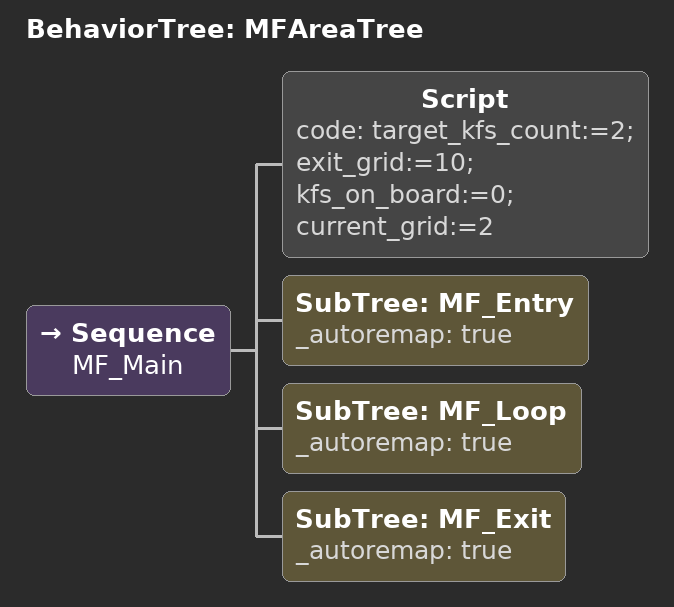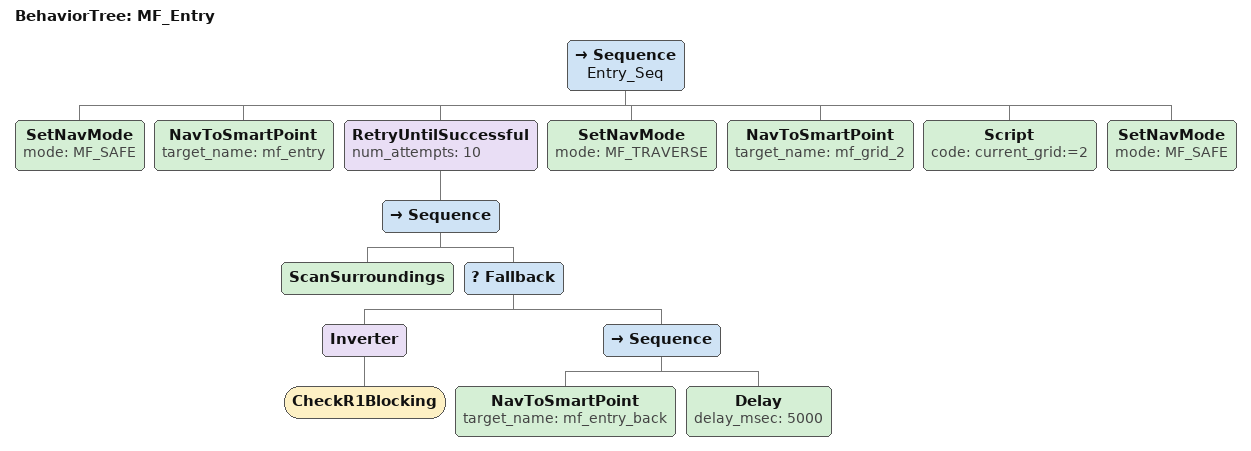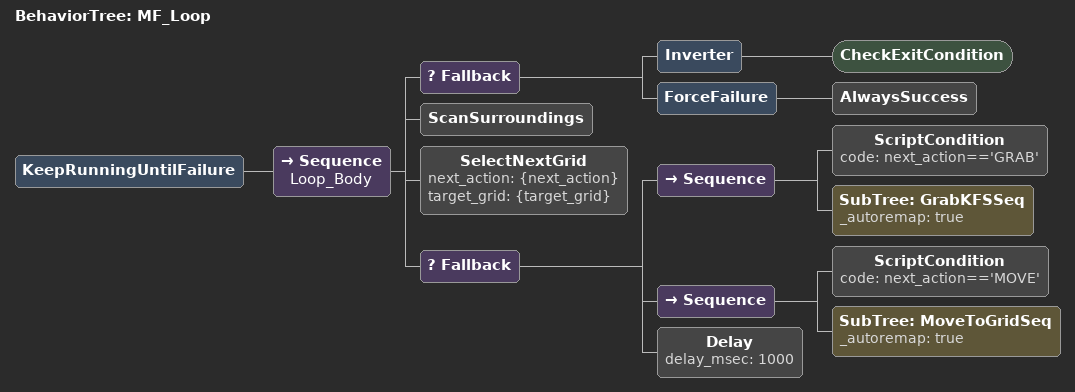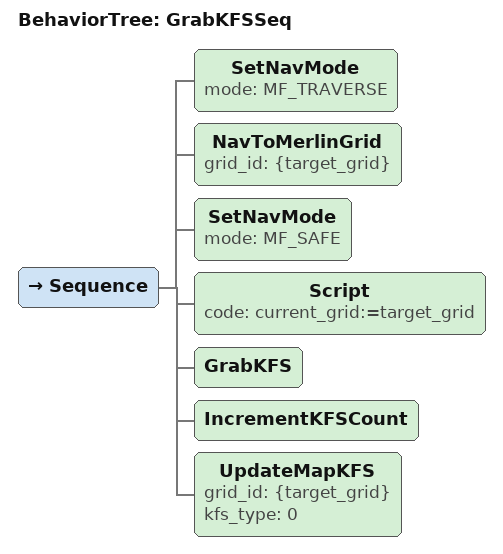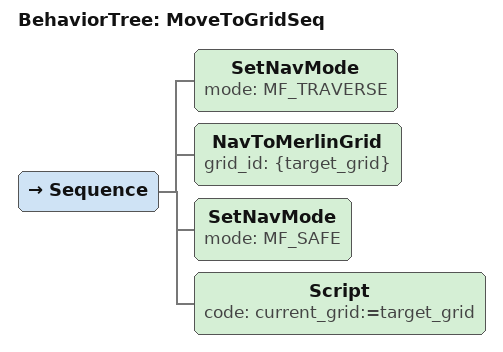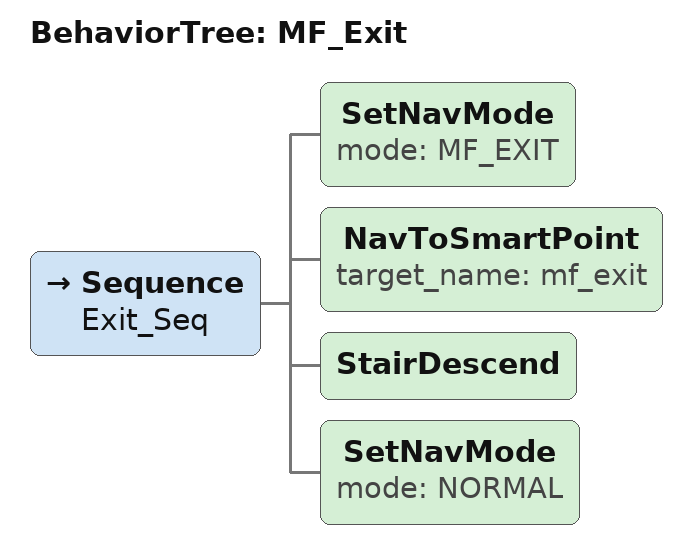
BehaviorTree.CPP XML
<!-- 梅林区行为树 (MF Area) -->
<root BTCPP_format="4">
  <BehaviorTree ID="MFAreaTree">
    <Sequence name="MF_Main">
      <!-- 初始化黑板 (team 由外部设置) -->
      <Script code="target_kfs_count:=2; exit_grid:=10; kfs_on_board:=0; current_grid:=2"/>

      <!-- 三阶段顺序执行 -->
      <SubTree ID="MF_Entry" _autoremap="true"/>
      <SubTree ID="MF_Loop" _autoremap="true"/>
      <SubTree ID="MF_Exit" _autoremap="true"/>
    </Sequence>
  </BehaviorTree>

  <!-- MF_Entry: 进门阶段 -->
  <BehaviorTree ID="MF_Entry">
    <Sequence name="Entry_Seq">
      <SetNavMode mode="MF_SAFE"/>
      <NavToSmartPoint target_name="mf_entry"/>

      <!-- 检测并等待R1让路 -->
      <RetryUntilSuccessful num_attempts="10">
        <Sequence>
          <ScanSurroundings/>
          <Fallback>
            <Inverter>
              <CheckR1Blocking/>
            </Inverter>
            <Sequence>
              <NavToSmartPoint target_name="mf_entry_back"/>
              <Delay delay_msec="5000"/>
            </Sequence>
          </Fallback>
        </Sequence>
      </RetryUntilSuccessful>

      <!-- 进入2号格 -->
      <SetNavMode mode="MF_TRAVERSE"/>
      <NavToSmartPoint target_name="mf_grid_2"/>
      <Script code="current_grid:=2"/>
      <SetNavMode mode="MF_SAFE"/>
    </Sequence>
  </BehaviorTree>

  <!-- MF_Loop: 核心循环 -->
  <BehaviorTree ID="MF_Loop">
    <KeepRunningUntilFailure>
      <Sequence name="Loop_Body">
        <!-- 检查退出条件 -->
        <Fallback>
          <Inverter>
            <CheckExitCondition/>
          </Inverter>
          <ForceFailure>
            <AlwaysSuccess/>
          </ForceFailure>
        </Fallback>

        <!-- 扫描更新地图 -->
        <ScanSurroundings/>

        <!-- 决策选择下一步 -->
        <SelectNextGrid next_action="{next_action}" target_grid="{target_grid}"/>

        <!-- 执行决策: 用 Fallback + ScriptCondition 替代 Switch3 -->
        <Fallback>
          <!-- Case: GRAB -->
          <Sequence>
            <ScriptCondition code="next_action=='GRAB'"/>
            <SubTree ID="GrabKFSSeq" _autoremap="true"/>
          </Sequence>
          <!-- Case: MOVE -->
          <Sequence>
            <ScriptCondition code="next_action=='MOVE'"/>
            <SubTree ID="MoveToGridSeq" _autoremap="true"/>
          </Sequence>
          <!-- Case: WAIT (default) -->
          <Delay delay_msec="1000"/>
        </Fallback>
      </Sequence>
    </KeepRunningUntilFailure>
  </BehaviorTree>

  <!-- GrabKFSSeq: 抓取子树 -->
  <BehaviorTree ID="GrabKFSSeq">
    <Sequence>
      <SetNavMode mode="MF_TRAVERSE"/>
      <NavToMerlinGrid grid_id="{target_grid}"/>
      <SetNavMode mode="MF_SAFE"/>
      <Script code="current_grid:=target_grid"/>
      <GrabKFS/>
      <IncrementKFSCount/>
      <UpdateMapKFS grid_id="{target_grid}" kfs_type="0"/>
    </Sequence>
  </BehaviorTree>

  <!-- MoveToGridSeq: 移动子树 -->
  <BehaviorTree ID="MoveToGridSeq">
    <Sequence>
      <SetNavMode mode="MF_TRAVERSE"/>
      <NavToMerlinGrid grid_id="{target_grid}"/>
      <SetNavMode mode="MF_SAFE"/>
      <Script code="current_grid:=target_grid"/>
    </Sequence>
  </BehaviorTree>

  <!-- MF_Exit: 出门阶段 -->
  <BehaviorTree ID="MF_Exit">
    <Sequence name="Exit_Seq">
      <SetNavMode mode="MF_EXIT"/>
      <NavToSmartPoint target_name="mf_exit"/>
      <StairDescend/>
      <SetNavMode mode="NORMAL"/>
    </Sequence>
  </BehaviorTree>
</root>
